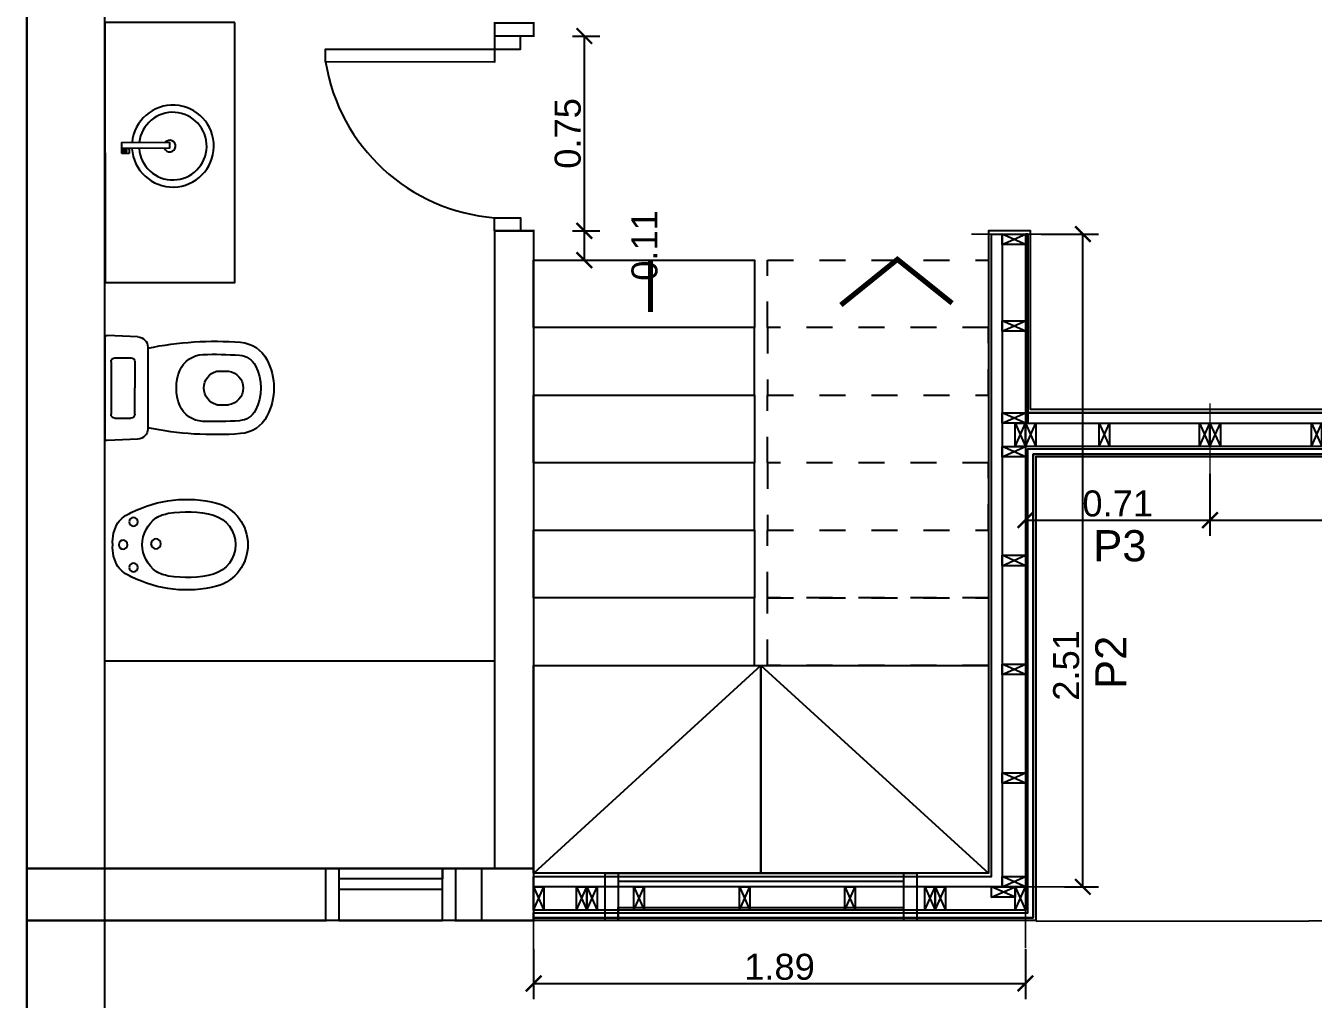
# Model space of a CAD drawing. Header units: millimetres. Extents: x 2924 to 3297, y 1496 to 1704.
# Drawn here: x 3235.675 to 3240.628, y 1558.335 to 1562.082 of the extents above; entities that cross this region are included whole.
import ezdxf

# ---------------------------------------------------------------- set-up
doc = ezdxf.new("R2010")
doc.units = ezdxf.units.MM
doc.header["$PDMODE"] = 35
doc.linetypes.add('CONTINUA', pattern=[200, 100, 100])
doc.linetypes.add('DASHED', pattern=[0.75, 0.5, -0.25])
doc.layers.get('Defpoints').update_dxf_attribs({"color": 230})
for name, color, linetype in [('P0- COLUMNAS HºAº', 7, 'Continuous'), ('P0- LISTON 2CM', 7, 'Continuous'), ('P0- OSB', 7, 'Continuous'), ('P0-CARPINTERIAS', 7, 'Continuous'), ('P0-COTAS', 7, 'Continuous'), ('P0-DURLOCK INTERIOR', 7, 'Continuous'), ('P0-LISTON 4CM', 7, 'Continuous'), ('P0-MAMPOSTERIA LADRILLO', 7, 'Continuous'), ('P0-MUROS', 7, 'Continuous'), ('P0-PANEL', 7, 'Continuous'), ('P0-SANITARIOS', 7, 'Continuous'), ('P0-SOLADOS', 7, 'Continuous'), ('P0-SUPERBOARD', 7, 'Continuous'), ('P0-TEXTOS', 7, 'Continuous'), ('P1-COTAS', 7, 'Continuous'), ('P1-MAMPOSTERIA LADRILLO', 7, 'Continuous')]:
    doc.layers.add(name, color=color, linetype=linetype)
doc.styles.add('Arial02.5', font='arial.ttf', dxfattribs={"width": 0.8, "height": 0.025})
doc.styles.add('Arial10', font='arial.ttf', dxfattribs={"height": 0.1})
doc.dimstyles.new('COTA-1-50', dxfattribs={"dimtxt": 0.1, "dimasz": 0.06, "dimexe": 0.06, "dimexo": 0.15, "dimgap": 0.0125, "dimtad": 1, "dimzin": 0, "dimdsep": 46, "dimtxsty": 'Arial10', "dimblk1": 'ARCHTICK', "dimblk2": 'ARCHTICK', "dimsah": 1, "dimcen": 0.09, "dimclrd": 7, "dimclre": 7, "dimclrt": 7, "dimazin": 0, "dimtfac": 1, "dimtofl": 0, "dimtmove": 2, "dimatfit": 3, "dimldrblk": 'ARCHTICK', "dimfxl": 0, "dimtolj": 1, "dimtzin": 0, "dimarcsym": 0})

# ---------------------------------------------------------------- blocks, each defined once
blk = doc.blocks.new('A$C699B31DF')
at = {"color": 0}
for p, q in [((0.5231829304807434, 0.3988549510329449), (0.6416358571768797, 0.404239174973327)), ((0.4849992751010177, 0.3588962493831787), (0.4849992751010177, 0.04534280128427781)), ((0.6499991101009073, 0.3962474346433282), (0.6499991101009073, 0.007991616023446113)), ((0.5348190914064617, 0.3030432837879289), (0.5348190914064617, 0.2021195253332735)), ((0.6114749993330406, 0.318134688200189), (0.5499104958189491, 0.318134688200189)), ((0.6265664037455281, 0.3030432837877015), (0.6265664037455281, 0.1011957668793002)), ((0.2195786798197332, 0.2669680906080885), (0.1743981431659449, 0.2669680906080885)), ((0.5348190914064617, 0.1011957668793002), (0.5348190914064617, 0.2021195253332735)), ((0.2195786798197332, 0.1372709600586859), (0.1743981431659449, 0.1372709600586859)), ((0.6114749993330406, 0.08610436246681274), (0.5499104958189491, 0.08610436246681274)), ((0.5231829304807434, 0.005384099634511585), (0.6416358571768797, -1.243065526068676e-07))]:
    blk.add_line(p, q, dxfattribs=at)
for centre, radius, start, end in [((0.5249992351009496, 0.3588962493831787), 0.03999995999999999, 92.60256220251696, 180), ((0.6419991181010118, 0.3962474346433282), 0.007999992, 0, 92.60256220251696), ((0.1375493564187309, 0.2532402826966518), 0.124999875, 94.49281234695985, 152.4142512385718), ((0.2275675885994133, -0.892387194597859), 1.274158523253976, 78.34368984010324, 94.49281234695985), ((0.2353936139129473, 0.2021195253332735), 0.2353938538121369, 152.4142512385949, 207.5857487614051), ((0.1375493564187309, 0.2532402826966518), 0.074999925, 94.49281234695985, 152.4142512385718), ((0.2275675885994133, -0.892387194597859), 1.224158573253976, 87.85750542334095, 94.49281234695985), ((0.2685542589647412, 0.2298629071024152), 0.1011656232329548, 22.76794212124101, 87.29275038598271), ((0.5499104958189491, 0.3030432837879289), 0.01509140441244144, 90, 180), ((0.6114749993330406, 0.3030432837877015), 0.01509140441244144, 0, 90), ((0.2353936139129473, 0.2021195253332735), 0.1853939038119012, 152.4142512385718, 207.5857487614282), ((0.1836702442860769, 0.2021195253332735), 0.06550807795523232, 98.13704675949771, 261.8629532405023), ((0.2022930510079277, 0.2021195253332735), 0.06711281086055336, 284.9253773383625, 75.07462266163745), ((0.2016172329731489, 0.2021195253332735), 0.1736238863346479, 337.3386471632541, 22.66135283674592), ((0.1375493564187309, 0.1509987679708047), 0.074999925, 207.5857487614282, 265.5071876530401), ((0.2685542589647412, 0.1743761435645865), 0.1011656232329548, 272.7072496140173, 337.232057878759), ((0.5499104958189491, 0.1011957668793002), 0.01509140441244144, 180, 270), ((0.6114749993330406, 0.1011957668793002), 0.01509140441244144, 270, 0), ((0.1375493564187309, 0.1509987679708047), 0.124999875, 207.5857487614282, 265.5071876530401), ((0.2275675885994133, 1.296626245265315), 1.224158573253976, 265.5071876530401, 272.142494576659), ((0.2275675885994133, 1.296626245265315), 1.274158523253976, 265.5071876530401, 281.6563101598967), ((0.5249992351009496, 0.04534280128427781), 0.03999995999999999, 180, 267.3974377974831), ((0.6419991181010118, 0.007991616023446113), 0.007999992, 267.3974377974831, 0)]:
    blk.add_arc(centre, radius, start, end, dxfattribs=at)
blk = doc.blocks.new('A$C9e56f727')
at = {"color": 0}
for p, q in [((0.3012229831451805, 0.06868654988284106), (0.312303137418894, 0.08470504676984092)), ((0.324080900079025, 0.05287550045750322), (0.3012229831451805, 0.06868654988284106)), ((0.312303137418894, 0.08470504676984092), (0.335172913333281, 0.06888579436963482)), ((0.335172913333281, 0.06888579436963482), (0.324080900079025, 0.05287550045750322))]:
    blk.add_line(p, q, dxfattribs=at)
for points in [[(0.324080900079025, 0.05287550045750322), (0.3108536463946621, 0.03378318472732644), (0.1599600647664374, 0.138157782115286), (0.1731873184512551, 0.1572500978454627)], [(0.3303802301893484, 0.06237215728128831), (0.3279768353454529, 0.05890307940012462), (0.3138334204622879, 0.06870170934439557), (0.3162368153066382, 0.07217078722555925)]]:
    blk.add_lwpolyline(points, close=True, dxfattribs=at)
for centre, radius, start, end in [((0.1576439598838988, 0.1576439598838988), 0.1576439598839774, 328.425509931754, 319.9744832418706), ((0.1577176676541967, 0.1576585555860675), 0.1301275319535387, 329.0575585478952, 318.8141038887324), ((0.1673526593071983, 0.1506418241312986), 0.02244662317999803, 348.2819895439939, 285.1804869044649)]:
    blk.add_arc(centre, radius, start, end, dxfattribs=at)
blk = doc.blocks.new('A$Cc807aeb1')
at = {"color": 0}
for centre, radius in [((0.1744002200052819, 0.4800060993045463), 0.017), ((0.08640022000508907, 0.4400060993045827), 0.017), ((0.2624002200054747, 0.4400060993045827), 0.017), ((0.1712408305584177, 0.353690291617113), 0.01894729213688606)]:
    blk.add_circle(centre, radius, dxfattribs=at)
for centre, radius, start, end in [((0.1684697646032873, 0.4001243890127171), 0.1272076627110892, 128.1192821237274, 157.7022820800198), ((0.1645860380604063, 0.3718727762336584), 0.1484580734459144, 86.2095589188298, 120.184049312805), ((0.1842144019506122, 0.3718727762336584), 0.1484580734459144, 59.81595068719498, 93.79044108117019), ((0.1803306754077312, 0.4001243890127171), 0.1272076627110892, 22.29771791998024, 51.88071787627261), ((0.4712335708445607, 0.235610458442352), 0.4712335708444343, 153.1577179717492, 194.2009135201477), ((-0.122433130833997, 0.235610458442352), 0.4712335708444343, 345.7990864798523, 26.84228202825083), ((0.1744002200052819, 0.2793436612569167), 0.1267021462642712, 90, 144.9120287821523), ((0.1744002200052819, 0.2793436612569167), 0.1267021462642712, 35.08797121784769, 90), ((0.1997262118034087, 0.2790568852537945), 0.1482839223601861, 150.4551894833662, 170.0090975418692), ((0.1490742282076098, 0.2790568852537945), 0.1482839223601861, 9.990902458130774, 29.54481051663381), ((0.4712335708445607, 0.235610458442352), 0.4232335708444344, 170.5934899977578, 194.2009135201477), ((-0.122433130833997, 0.235610458442352), 0.4232335708444344, 345.7990864798523, 9.406510002242223), ((0.1729824474991801, 0.1647824026297258), 0.1647824026296594, 195.7672310540785, 270.492973654224), ((0.1729824474991801, 0.1647824026297258), 0.1167824026296594, 196.4302177297738, 270.492973654224), ((0.1758179925113836, 0.1647824026297258), 0.1647824026296594, 269.507026345776, 344.2327689459214), ((0.1758179925113836, 0.1647824026297258), 0.1167824026296594, 269.507026345776, 343.5697822702261)]:
    blk.add_arc(centre, radius, start, end, dxfattribs=at)
blk = doc.blocks.new('_ARCHTICK')
at = {"color": 0, "linetype": 'ByBlock', "const_width": 0.15}
blk.add_lwpolyline([(-0.5, -0.5), (0.5, 0.5)], dxfattribs=at)
blk = doc.blocks.new('*D308')
at = {"layer": 'Defpoints', "color": 0, "transparency": 16777216}
for p in [(3237.628674157238, 1558.677838753418), (3239.520971901357, 1558.677831104595), (3239.520971901357, 1558.395917045766)]:
    blk.add_point(p, dxfattribs=at)
at = {"layer": 'P0-COTAS', "color": 7, "lineweight": -2, "transparency": 16777216}
for p, q in [((3237.628674157238, 1558.527838753418), (3237.628674157238, 1558.335917045766)), ((3239.520971901357, 1558.527831104595), (3239.520971901357, 1558.335917045766)), ((3237.628674157238, 1558.395917045766), (3239.520971901357, 1558.395917045766))]:
    blk.add_line(p, q, dxfattribs=at)
at = {"layer": 'P0-COTAS', "color": 7, "lineweight": -2, "transparency": 16777216, "xscale": 0.06, "yscale": 0.06, "zscale": 0.06, "rotation": 180}
blk.add_blockref('_ARCHTICK', (3237.628674157238, 1558.395917045766), dxfattribs=at)
at = {"layer": 'P0-COTAS', "color": 7, "lineweight": -2, "transparency": 16777216, "xscale": 0.06, "yscale": 0.06, "zscale": 0.06}
blk.add_blockref('_ARCHTICK', (3239.520971901357, 1558.395917045766), dxfattribs=at)
at = {"layer": 'P0-COTAS', "color": 7, "transparency": 16777216, "insert": (3238.574823029297, 1558.459474344538), "char_height": 0.1, "attachment_point": 5, "style": 'Arial10'}
blk.add_mtext('\\A1;1.89', dxfattribs=at)
blk = doc.blocks.new('A$C7a4a4ba2')
at = {"color": 0, "const_width": 0.0003}
blk.add_lwpolyline([(-0.004000000003543391, 0.09000000000128239), (2.435999999999694, 0.09000000000128239), (2.435999999999694, 1.13686837721616e-12), (-0.004000000003543391, 1.13686837721616e-12)], close=True, dxfattribs=at)
at = {"color": 0}
for points in [[(-0.004000000003543391, 0.09000000000105501), (0.03599999999642023, 0.09000000000105501), (0.03599999999642023, 1.13686837721616e-12), (-0.004000000003543391, 1.13686837721616e-12), (-0.004000000003543391, 0.09000000000105501), (0.03599999999642023, 1.13686837721616e-12), (-0.004000000003543391, 1.13686837721616e-12), (0.03599999999642023, 0.09000000000105501)], [(0.3859999999999673, 0.08999999999991815), (0.4259999999999309, 0.08999999999991815), (0.4259999999999309, 0), (0.3859999999999673, 0), (0.3859999999999673, 0.08999999999991815), (0.4259999999999309, 0), (0.3859999999999673, 0), (0.4259999999999309, 0.08999999999991815)], [(0.4259999999999309, 0.08999999999991815), (0.4659999999998945, 0.08999999999991815), (0.4659999999998945, 0), (0.4259999999999309, 0), (0.4259999999999309, 0.08999999999991815), (0.4659999999998945, 0), (0.4259999999999309, 0), (0.4659999999998945, 0.08999999999991815)], [(1.725309455457136, 0.08999999999991815), (1.7653094554571, 0.08999999999991815), (1.7653094554571, 0), (1.725309455457136, 0), (1.725309455457136, 0.08999999999991815), (1.7653094554571, 0), (1.725309455457136, 0), (1.7653094554571, 0.08999999999991815)], [(1.7653094554571, 0.08999999999991815), (1.805309455457063, 0.08999999999991815), (1.805309455457063, 0), (1.7653094554571, 0), (1.7653094554571, 0.08999999999991815), (1.805309455457063, 0), (1.7653094554571, 0), (1.805309455457063, 0.08999999999991815)], [(2.009999999999764, 0.09000000000105501), (2.049999999999727, 0.09000000000105501), (2.049999999999727, 1.13686837721616e-12), (2.009999999999764, 1.13686837721616e-12), (2.009999999999764, 0.09000000000105501), (2.049999999999727, 1.13686837721616e-12), (2.009999999999764, 1.13686837721616e-12), (2.049999999999727, 0.09000000000105501)], [(2.30600000000004, 0.05000000000109139), (2.30600000000004, 0.09000000000105501), (2.395999999999731, 0.09000000000105501), (2.395999999999731, 0.05000000000109139), (2.30600000000004, 0.05000000000109139), (2.395999999999731, 0.09000000000105501), (2.395999999999731, 0.05000000000109139), (2.30600000000004, 0.09000000000105501)], [(2.395999999999731, 0.09000000000105501), (2.435999999999694, 0.09000000000105501), (2.435999999999694, 1.13686837721616e-12), (2.395999999999731, 1.13686837721616e-12), (2.395999999999731, 0.09000000000105501), (2.435999999999694, 1.13686837721616e-12), (2.395999999999731, 1.13686837721616e-12), (2.435999999999694, 0.09000000000105501)]]:
    blk.add_lwpolyline(points, dxfattribs=at)
at = {"color": 8}
for points in [[(0.7919999999999163, 0.09000000000105501), (0.83199999999988, 0.09000000000105501), (0.83199999999988, 1.13686837721616e-12), (0.7919999999999163, 1.13686837721616e-12), (0.7919999999999163, 0.09000000000105501), (0.83199999999988, 1.13686837721616e-12), (0.7919999999999163, 1.13686837721616e-12), (0.83199999999988, 0.09000000000105501)], [(1.197999999999865, 0.09000000000105501), (1.237999999999829, 0.09000000000105501), (1.237999999999829, 1.13686837721616e-12), (1.197999999999865, 1.13686837721616e-12), (1.197999999999865, 0.09000000000105501), (1.237999999999829, 1.13686837721616e-12), (1.197999999999865, 1.13686837721616e-12), (1.237999999999829, 0.09000000000105501)], [(1.603999999999814, 0.09000000000105501), (1.643999999999778, 0.09000000000105501), (1.643999999999778, 1.13686837721616e-12), (1.603999999999814, 1.13686837721616e-12), (1.603999999999814, 0.09000000000105501), (1.643999999999778, 1.13686837721616e-12), (1.603999999999814, 1.13686837721616e-12), (1.643999999999778, 0.09000000000105501)]]:
    blk.add_lwpolyline(points, dxfattribs=at)
blk = doc.blocks.new('A$C5d8a38c0')
at = {"color": 0, "const_width": 0.0003}
blk.add_lwpolyline([(4.547473508864641e-13, 0.0904288354486198), (0.7099999999968531, 0.09042883544884717), (0.7099999999968531, 0.0004288354487016477), (0, 0.0004288354487016477)], close=True, dxfattribs=at)
at = {"color": 0}
for points in [[(0, 0.0904288354486198), (0.03999999999996362, 0.0904288354486198), (0.03999999999996362, 0.0004288354487016477), (0, 0.0004288354487016477), (0, 0.0904288354486198), (0.03999999999996362, 0.0004288354487016477), (0, 0.0004288354487016477), (0.03999999999996362, 0.0904288354486198)], [(0.2839999999969223, 0.0904288354486198), (0.3239999999968859, 0.0904288354486198), (0.3239999999968859, 0.0004288354487016477), (0.2839999999969223, 0.0004288354487016477), (0.2839999999969223, 0.0904288354486198), (0.3239999999968859, 0.0004288354487016477), (0.2839999999969223, 0.0004288354487016477), (0.3239999999968859, 0.0904288354486198)], [(0.6699999999968895, 0.0904288354486198), (0.7099999999968531, 0.0904288354486198), (0.7099999999968531, 0.0004288354487016477), (0.6699999999968895, 0.0004288354487016477), (0.6699999999968895, 0.0904288354486198), (0.7099999999968531, 0.0004288354487016477), (0.6699999999968895, 0.0004288354487016477), (0.7099999999968531, 0.0904288354486198)]]:
    blk.add_lwpolyline(points, dxfattribs=at)
blk = doc.blocks.new('A$C00c50a6b')
at = {"color": 0, "const_width": 0.0003}
blk.add_lwpolyline([(0.09000000000014552, 0), (0, 0), (0, 2.512500000000045), (0.09000000000014552, 2.512500000000045)], close=True, dxfattribs=at)
at = {"color": 0}
for points in [[(4.547473508864641e-13, 2.472500000000082), (4.547473508864641e-13, 2.512500000000045), (0.09000000000014552, 2.512500000000045), (0.09000000000014552, 2.472500000000082), (4.547473508864641e-13, 2.472500000000082), (0.09000000000014552, 2.512500000000045), (0.09000000000014552, 2.472500000000082), (4.547473508864641e-13, 2.512500000000045)], [(4.547473508864641e-13, 2.138750000000073), (4.547473508864641e-13, 2.178750000000036), (0.09000000000014552, 2.178750000000036), (0.09000000000014552, 2.138750000000073), (4.547473508864641e-13, 2.138750000000073), (0.09000000000014552, 2.178750000000036), (0.09000000000014552, 2.138750000000073), (4.547473508864641e-13, 2.178750000000036)], [(4.547473508864641e-13, 1.785000000000082), (4.547473508864641e-13, 1.825000000000045), (0.09000000000014552, 1.825000000000045), (0.09000000000014552, 1.785000000000082), (4.547473508864641e-13, 1.785000000000082), (0.09000000000014552, 1.825000000000045), (0.09000000000014552, 1.785000000000082), (4.547473508864641e-13, 1.825000000000045)], [(0.0500000000001819, 1.784999999999854), (0.09000000000014552, 1.784999999999854), (0.09000000000014552, 1.694999999999936), (0.0500000000001819, 1.694999999999936), (0.0500000000001819, 1.784999999999854), (0.09000000000014552, 1.694999999999936), (0.0500000000001819, 1.694999999999936), (0.09000000000014552, 1.784999999999854)], [(4.547473508864641e-13, 1.654999999999973), (4.547473508864641e-13, 1.694999999999936), (0.09000000000014552, 1.694999999999936), (0.09000000000014552, 1.654999999999973), (4.547473508864641e-13, 1.654999999999973), (0.09000000000014552, 1.694999999999936), (0.09000000000014552, 1.654999999999973), (4.547473508864641e-13, 1.694999999999936)], [(4.547473508864641e-13, 1.236249999999927), (4.547473508864641e-13, 1.276249999999891), (0.09000000000014552, 1.276249999999891), (0.09000000000014552, 1.236249999999927), (4.547473508864641e-13, 1.236249999999927), (0.09000000000014552, 1.276249999999891), (0.09000000000014552, 1.236249999999927), (4.547473508864641e-13, 1.276249999999891)], [(4.547473508864641e-13, 0.8175000000001091), (4.547473508864641e-13, 0.8575000000000728), (0.09000000000014552, 0.8575000000000728), (0.09000000000014552, 0.8175000000001091), (4.547473508864641e-13, 0.8175000000001091), (0.09000000000014552, 0.8575000000000728), (0.09000000000014552, 0.8175000000001091), (4.547473508864641e-13, 0.8575000000000728)], [(4.547473508864641e-13, 0.3987500000000637), (4.547473508864641e-13, 0.4387500000000273), (0.09000000000014552, 0.4387500000000273), (0.09000000000014552, 0.3987500000000637), (4.547473508864641e-13, 0.3987500000000637), (0.09000000000014552, 0.4387500000000273), (0.09000000000014552, 0.3987500000000637), (4.547473508864641e-13, 0.4387500000000273)], [(4.547473508864641e-13, 0), (4.547473508864641e-13, 0.03999999999996362), (0.09000000000014552, 0.03999999999996362), (0.09000000000014552, 0), (4.547473508864641e-13, 0), (0.09000000000014552, 0.03999999999996362), (0.09000000000014552, 0), (4.547473508864641e-13, 0.03999999999996362)]]:
    blk.add_lwpolyline(points, dxfattribs=at)
blk = doc.blocks.new('A$C87677e07')
at = {"color": 0, "const_width": 0.0005}
blk.add_lwpolyline([(0, 0.08999999999991815), (1.892499999999927, 0.08999999999991815), (1.892499999999927, 0), (0, 0)], close=True, dxfattribs=at)
at = {"color": 0}
for points in [[(0, 0.08999999999991815), (0.03999999999996362, 0.08999999999991815), (0.03999999999996362, 0), (0, 0), (0, 0.08999999999991815), (0.03999999999996362, 0), (0, 0), (0.03999999999996362, 0.08999999999991815)], [(0.1649999999999636, 0.08999999999991815), (0.2049999999999272, 0.08999999999991815), (0.2049999999999272, 0), (0.1649999999999636, 0), (0.1649999999999636, 0.08999999999991815), (0.2049999999999272, 0), (0.1649999999999636, 0), (0.2049999999999272, 0.08999999999991815)], [(0.2049999999999272, 0.08999999999991815), (0.2449999999998909, 0.08999999999991815), (0.2449999999998909, 0), (0.2049999999999272, 0), (0.2049999999999272, 0.08999999999991815), (0.2449999999998909, 0), (0.2049999999999272, 0), (0.2449999999998909, 0.08999999999991815)], [(1.505000000000109, 0.08999999999991815), (1.545000000000073, 0.08999999999991815), (1.545000000000073, 0), (1.505000000000109, 0), (1.505000000000109, 0.08999999999991815), (1.545000000000073, 0), (1.505000000000109, 0), (1.545000000000073, 0.08999999999991815)], [(1.545000000000073, 0.08999999999991815), (1.585000000000036, 0.08999999999991815), (1.585000000000036, 0), (1.545000000000073, 0), (1.545000000000073, 0.08999999999991815), (1.585000000000036, 0), (1.545000000000073, 0), (1.585000000000036, 0.08999999999991815)], [(1.762500000000273, 0.04999999999995453), (1.762500000000273, 0.08999999999991815), (1.852499999999964, 0.08999999999991815), (1.852499999999964, 0.04999999999995453), (1.762500000000273, 0.04999999999995453), (1.852499999999964, 0.08999999999991815), (1.852499999999964, 0.04999999999995453), (1.762500000000273, 0.08999999999991815)], [(1.852499999999964, 0.08999999999991815), (1.892499999999927, 0.08999999999991815), (1.892499999999927, 0), (1.852499999999964, 0), (1.852499999999964, 0.08999999999991815), (1.892499999999927, 0), (1.852499999999964, 0), (1.892499999999927, 0.08999999999991815)]]:
    blk.add_lwpolyline(points, dxfattribs=at)
at = {"color": 8}
for points in [[(0.3859999999999673, 0.08999999999991815), (0.4259999999999309, 0.08999999999991815), (0.4259999999999309, 0), (0.3859999999999673, 0), (0.3859999999999673, 0.08999999999991815), (0.4259999999999309, 0), (0.3859999999999673, 0), (0.4259999999999309, 0.08999999999991815)], [(0.7919999999999163, 0.08999999999991815), (0.83199999999988, 0.08999999999991815), (0.83199999999988, 0), (0.7919999999999163, 0), (0.7919999999999163, 0.08999999999991815), (0.83199999999988, 0), (0.7919999999999163, 0), (0.83199999999988, 0.08999999999991815)], [(1.197999999999865, 0.08999999999991815), (1.237999999999829, 0.08999999999991815), (1.237999999999829, 0), (1.197999999999865, 0), (1.197999999999865, 0.08999999999991815), (1.237999999999829, 0), (1.197999999999865, 0), (1.237999999999829, 0.08999999999991815)]]:
    blk.add_lwpolyline(points, dxfattribs=at)
blk = doc.blocks.new('*D352')
at = {"layer": 'Defpoints', "color": 0, "transparency": 16777216}
for p in [(3239.430968501882, 1561.280340658191), (3239.741775813182, 1561.280340658191), (3239.520968501882, 1558.767838753419)]:
    blk.add_point(p, dxfattribs=at)
at = {"layer": 'P0-COTAS', "color": 7, "lineweight": -2, "transparency": 16777216}
for p, q in [((3239.580968501882, 1561.280340658191), (3239.801775813182, 1561.280340658191)), ((3239.741775813182, 1558.767838753419), (3239.741775813182, 1561.280340658191)), ((3239.670968501882, 1558.767838753419), (3239.801775813182, 1558.767838753419))]:
    blk.add_line(p, q, dxfattribs=at)
at = {"layer": 'P0-COTAS', "color": 7, "lineweight": -2, "transparency": 16777216, "xscale": 0.06, "yscale": 0.06, "zscale": 0.06}
for p, rotation in [((3239.741775813182, 1561.280340658191), 90), ((3239.741775813182, 1558.767838753419), 270)]:
    blk.add_blockref('_ARCHTICK', p, dxfattribs=dict(at, rotation=rotation))
at = {"layer": 'P0-COTAS', "color": 7, "transparency": 16777216, "insert": (3239.6782185144, 1559.620274742299), "char_height": 0.1, "attachment_point": 5, "rotation": 90, "style": 'Arial10'}
blk.add_mtext('\\A1;2.51', dxfattribs=at)
blk = doc.blocks.new('*D353')
at = {"layer": 'Defpoints', "color": 0, "transparency": 16777216}
for p in [(3239.52096850188, 1560.507838753418), (3240.230968501877, 1560.507838753418), (3240.230968501877, 1560.179367667728)]:
    blk.add_point(p, dxfattribs=at)
at = {"layer": 'P0-COTAS', "color": 7, "lineweight": -2, "transparency": 16777216}
for p, q in [((3239.52096850188, 1560.357838753418), (3239.52096850188, 1560.119367667728)), ((3240.230968501877, 1560.357838753418), (3240.230968501877, 1560.119367667728)), ((3239.52096850188, 1560.179367667728), (3240.230968501877, 1560.179367667728))]:
    blk.add_line(p, q, dxfattribs=at)
at = {"layer": 'P0-COTAS', "color": 7, "lineweight": -2, "transparency": 16777216, "xscale": 0.06, "yscale": 0.06, "zscale": 0.06, "rotation": 180}
blk.add_blockref('_ARCHTICK', (3239.52096850188, 1560.179367667728), dxfattribs=at)
at = {"layer": 'P0-COTAS', "color": 7, "lineweight": -2, "transparency": 16777216, "xscale": 0.06, "yscale": 0.06, "zscale": 0.06}
blk.add_blockref('_ARCHTICK', (3240.230968501877, 1560.179367667728), dxfattribs=at)
at = {"layer": 'P0-COTAS', "color": 7, "transparency": 16777216, "insert": (3239.875968501879, 1560.2429249665), "char_height": 0.1, "attachment_point": 5, "style": 'Arial10'}
blk.add_mtext('\\A1;0.71', dxfattribs=at)
blk = doc.blocks.new('*D354')
at = {"layer": 'Defpoints', "color": 0, "transparency": 16777216}
for p in [(3240.230968501877, 1560.507838753418), (3242.67096850188, 1560.507838753418), (3242.67096850188, 1560.179367667728)]:
    blk.add_point(p, dxfattribs=at)
at = {"layer": 'P0-COTAS', "color": 7, "lineweight": -2, "transparency": 16777216}
for p, q in [((3240.230968501877, 1560.357838753418), (3240.230968501877, 1560.119367667728)), ((3242.67096850188, 1560.357838753418), (3242.67096850188, 1560.119367667728)), ((3240.230968501877, 1560.179367667728), (3242.67096850188, 1560.179367667728))]:
    blk.add_line(p, q, dxfattribs=at)
at = {"layer": 'P0-COTAS', "color": 7, "lineweight": -2, "transparency": 16777216, "xscale": 0.06, "yscale": 0.06, "zscale": 0.06, "rotation": 180}
blk.add_blockref('_ARCHTICK', (3240.230968501877, 1560.179367667728), dxfattribs=at)
at = {"layer": 'P0-COTAS', "color": 7, "lineweight": -2, "transparency": 16777216, "xscale": 0.06, "yscale": 0.06, "zscale": 0.06}
blk.add_blockref('_ARCHTICK', (3242.67096850188, 1560.179367667728), dxfattribs=at)
at = {"layer": 'P0-COTAS', "color": 7, "transparency": 16777216, "insert": (3241.450968501878, 1560.2420723062), "char_height": 0.1, "attachment_point": 5, "style": 'Arial10'}
blk.add_mtext('\\A1;2.44', dxfattribs=at)
blk = doc.blocks.new('*D328')
at = {"layer": 'Defpoints', "color": 0, "transparency": 16777216}
for p in [(3237.628468501882, 1561.292838753419), (3237.823924497772, 1561.292838753419), (3237.628468501882, 1561.180338990045)]:
    blk.add_point(p, dxfattribs=at)
at = {"layer": 'P1-COTAS', "color": 7, "lineweight": -2, "transparency": 16777216}
for p, q in [((3237.778468501882, 1561.292838753419), (3237.883924497772, 1561.292838753419)), ((3237.823924497772, 1561.180338990045), (3237.823924497772, 1561.292838753419)), ((3237.778468501882, 1561.180338990045), (3237.883924497772, 1561.180338990045))]:
    blk.add_line(p, q, dxfattribs=at)
at = {"layer": 'P1-COTAS', "color": 7, "lineweight": -2, "transparency": 16777216, "xscale": 0.06, "yscale": 0.06, "zscale": 0.06}
for p, rotation in [((3237.823924497772, 1561.292838753419), 90), ((3237.823924497772, 1561.180338990045), 270)]:
    blk.add_blockref('_ARCHTICK', p, dxfattribs=dict(at, rotation=rotation))
at = {"layer": 'P1-COTAS', "color": 7, "transparency": 16777216, "insert": (3238.055846394088, 1561.236588871731), "char_height": 0.1, "attachment_point": 5, "rotation": 90, "style": 'Arial10'}
blk.add_mtext('\\A1;0.11', dxfattribs=at)
blk = doc.blocks.new('*D329')
at = {"layer": 'Defpoints', "color": 0, "transparency": 16777216}
for p in [(3237.628674157239, 1562.042838753419), (3237.823924497774, 1562.042838753419), (3237.628468501882, 1561.292838753419)]:
    blk.add_point(p, dxfattribs=at)
at = {"layer": 'P1-COTAS', "color": 7, "lineweight": -2, "transparency": 16777216}
for p, q in [((3237.778674157239, 1562.042838753419), (3237.883924497774, 1562.042838753419)), ((3237.823924497774, 1561.292838753419), (3237.823924497774, 1562.042838753419)), ((3237.778468501882, 1561.292838753419), (3237.883924497774, 1561.292838753419))]:
    blk.add_line(p, q, dxfattribs=at)
at = {"layer": 'P1-COTAS', "color": 7, "lineweight": -2, "transparency": 16777216, "xscale": 0.06, "yscale": 0.06, "zscale": 0.06}
for p, rotation in [((3237.823924497774, 1562.042838753419), 90), ((3237.823924497774, 1561.292838753419), 270)]:
    blk.add_blockref('_ARCHTICK', p, dxfattribs=dict(at, rotation=rotation))
at = {"layer": 'P1-COTAS', "color": 7, "transparency": 16777216, "insert": (3237.760367199001, 1561.667838753418), "char_height": 0.1, "attachment_point": 5, "rotation": 90, "style": 'Arial10'}
blk.add_mtext('\\A1;0.75', dxfattribs=at)

msp = doc.modelspace()

# ---------------------------------------------------------------- linework, layer by layer
at = {"layer": 'P0- COLUMNAS HºAº', "const_width": 0.008}
for points in [[(3235.978674157237, 1558.838332423851), (3235.978674157237, 1558.638331134332), (3235.678674157237, 1558.638334943875), (3235.678674157237, 1558.838332423851)], [(3237.428674157238, 1558.838334943875), (3237.628674157238, 1558.838334943875), (3237.628674157238, 1558.638334943875), (3237.428674157238, 1558.638334943875)]]:
    msp.add_lwpolyline(points, close=True, dxfattribs=at)
at = {"layer": 'P0- LISTON 2CM'}
msp.add_lwpolyline([(3237.62846850188, 1558.648331104612), (3237.62846850188, 1558.66834065819), (3239.53046850188, 1558.668331104612), (3239.53046850188, 1560.45334065819), (3242.680674157238, 1560.45334065819), (3242.68046850188, 1568.447341564956), (3235.97846850188, 1568.447341564956), (3235.97846850188, 1568.467340659529), (3242.70046850188, 1568.467341564956), (3242.70046850188, 1560.43334065819), (3239.55046850188, 1560.43334065819), (3239.55046850188, 1558.64834065819)], close=True, dxfattribs=at)
at = {"layer": 'P0- OSB'}
for points in [[(3237.62846850188, 1558.67784065819), (3237.62846850188, 1558.66834065819), (3239.53046850188, 1558.668331104612), (3239.53046850188, 1560.45334065819), (3242.680674157238, 1560.45334065819), (3242.68046850188, 1568.447341564956), (3235.97846850188, 1568.447341564956), (3235.97846850188, 1568.437841564956), (3242.670966461651, 1568.43784065819), (3242.671174157238, 1560.46284065819), (3239.52096850188, 1560.46284065819), (3239.52096850188, 1558.677831104612)], [(3239.53046850188, 1560.552832798442), (3239.53046850188, 1561.28034065819), (3239.52096850188, 1561.28034065819), (3239.520965008659, 1560.552832798442)]]:
    msp.add_lwpolyline(points, close=True, dxfattribs=at)
at = {"layer": 'P0-CARPINTERIAS', "linetype": 'CONTINUA'}
msp.add_lwpolyline([(3236.828467773307, 1561.942960616773), (3236.828467773307, 1561.992838692707), (3237.578468623309, 1561.992838692707), (3237.578468623309, 1562.042838753418), (3237.47846850188, 1562.042838753418), (3237.47846850188, 1561.94283863199), (3236.828467773307, 1561.942960616773, 0.3456514478971462), (3237.47846850188, 1561.343436983307), (3237.578468623309, 1561.343436983307), (3237.578468623309, 1561.293436922592), (3237.47846850188, 1561.293436922593), (3237.47846850188, 1561.343436983307)], format="xyb", dxfattribs=at)
for points in [[(3236.828674157237, 1558.838334643875), (3237.328674157238, 1558.838334643877), (3237.328674157238, 1558.638334943875), (3236.828674157238, 1558.638334943878), (3236.828674157237, 1558.838334643875), (3236.878674147117, 1558.838334643875), (3236.878674157238, 1558.638334943878), (3237.278675157238, 1558.638334943878), (3237.278675157238, 1558.838334643877), (3237.278675157238, 1558.798334643878), (3236.878674157238, 1558.798334643878), (3236.878674157238, 1558.758334643878), (3237.278675157238, 1558.758334643878)], [(3239.103674157237, 1558.638334943877), (3237.903674157238, 1558.638334943874), (3237.90346850188, 1558.820338753417), (3239.10346850188, 1558.820338753414), (3239.103674157237, 1558.638334943874), (3239.053674157237, 1558.638334943874), (3239.053674157237, 1558.820421580966), (3237.95346750188, 1558.820338753418), (3237.953673157238, 1558.638334943874), (3237.953673157238, 1558.688334893875), (3239.053674157237, 1558.688334893875), (3239.053674157237, 1558.788334693874), (3237.953673157238, 1558.788334693874)]]:
    msp.add_lwpolyline(points, dxfattribs=at)
at = {"layer": 'P0-DURLOCK INTERIOR'}
msp.add_lwpolyline([(3235.97846850188, 1568.307841564957), (3235.978468261882, 1568.295301298404), (3242.52846850188, 1568.295339660185), (3242.528468501879, 1560.60534065819), (3239.54046850188, 1560.60534065819), (3239.54046850188, 1561.29284065819), (3239.37846850188, 1561.292840658189), (3239.378466418536, 1558.820340658217), (3237.62846850188, 1558.820340658217), (3237.62846850188, 1558.807831104612), (3239.39096850188, 1558.807831104612), (3239.39096850188, 1561.28034065819), (3239.53046850188, 1561.28034065819), (3239.53046850188, 1560.59284065819), (3242.54096850188, 1560.59284065819), (3242.54096850188, 1568.307841564957)], close=True, dxfattribs=at)
at = {"layer": 'P0-LISTON 4CM'}
for points in [[(3239.53046850188, 1560.552832798442), (3242.58096850188, 1560.552832798442), (3242.580968501878, 1568.347841564957), (3235.97846850188, 1568.347841564957), (3235.97846850188, 1568.307841564957), (3242.54096850188, 1568.307841564957), (3242.54096850188, 1560.59284065819), (3239.53046850188, 1560.59284065819)], [(3239.43096850188, 1561.28034065819), (3239.43096850188, 1558.767831104612), (3237.62846850188, 1558.76784065819), (3237.62846850188, 1558.807831104612), (3239.39096850188, 1558.807831104612), (3239.39096850188, 1561.28034065819)]]:
    msp.add_lwpolyline(points, close=True, dxfattribs=at)
at = {"layer": 'P0-MAMPOSTERIA LADRILLO', "const_width": 0.008}
for points in [[(3235.678674157237, 1558.638331134332), (3235.678646770112, 1568.477340658182), (3235.978674157237, 1568.477340658182), (3235.978674157237, 1558.638338753419)], [(3237.628674157238, 1558.638334943875), (3237.32846850188, 1558.638338603419), (3237.32846850188, 1558.838338603419), (3237.47846850188, 1558.838336848647), (3237.47846850188, 1561.29284065819), (3237.62846850188, 1561.292838753418), (3237.62846850188, 1558.838335554156)], [(3235.978262846523, 1558.638338753419), (3235.678674157237, 1558.638338753419), (3235.678674157237, 1552.638334943875), (3235.978262846523, 1552.638334943875)]]:
    msp.add_lwpolyline(points, close=True, dxfattribs=at)
for points in [[(3237.628674157238, 1562.092838753418), (3237.628674157238, 1562.042838753418), (3237.478674157237, 1562.042838753418), (3237.478674157237, 1562.092838753418), (3237.628674157238, 1562.092838753418)], [(3235.978674157237, 1558.838332423851), (3236.828674157238, 1558.838334943875), (3236.828674157238, 1558.638334943875), (3235.978262846523, 1558.638338753419), (3235.978674157237, 1558.838332423851)]]:
    msp.add_lwpolyline(points, dxfattribs=at)
at = {"layer": 'P0-MUROS', "color": 8, "const_width": 0.005}
msp.add_lwpolyline([(3239.560468501879, 1560.42334065819), (3239.56046850188, 1558.63834065819), (3239.10346850188, 1558.638338753418), (3239.10346850188, 1558.820338753446), (3239.378466418536, 1558.820340658217), (3239.37846850188, 1561.292840658189), (3239.54046850188, 1561.29284065819), (3239.54046850188, 1560.605338753415), (3240.730968501882, 1560.60534065819), (3240.730968391828, 1560.423339950401)], close=True, dxfattribs=at)
at = {"layer": 'P0-MUROS', "linetype": 'Continuous', "ltscale": 0.1}
for points in [[(3237.62846850188, 1560.920338990044), (3237.62846850188, 1561.180338990044), (3238.47846850188, 1561.180338990044), (3238.47846850188, 1560.920338990044)], [(3237.62846850188, 1560.920338990044), (3237.62846850188, 1560.660338990044), (3238.47846850188, 1560.660338990044), (3238.47846850188, 1560.920338990044)], [(3237.62846850188, 1560.400338990044), (3237.62846850188, 1560.660338990044), (3238.47846850188, 1560.660338990044), (3238.47846850188, 1560.400338990044)], [(3237.62846850188, 1560.400338990044), (3237.62846850188, 1560.140338990044), (3238.47846850188, 1560.140338990044), (3238.47846850188, 1560.400338990044)], [(3237.62846850188, 1559.880338990044), (3237.62846850188, 1560.140338990044), (3238.47846850188, 1560.140338990044), (3238.47846850188, 1559.880338990044)], [(3237.62846850188, 1559.880338990044), (3237.62846850188, 1559.620338990044), (3238.47846850188, 1559.620338990044), (3238.47846850188, 1559.880338990044)], [(3239.378468235506, 1559.620338996988), (3239.378468235506, 1558.820338996988), (3238.503468235506, 1558.820338996988), (3238.503468235506, 1559.620338996988)]]:
    msp.add_lwpolyline(points, close=True, dxfattribs=at)
at = {"layer": 'P0-MUROS'}
msp.add_lwpolyline([(3238.078377423521, 1561.18305127036, 0.02, 0.02, 0), (3238.078377423521, 1560.980142120773, 0, 0, 0), (3238.078377423521, 1559.167251083589, 0, 0, 0), (3239.031130788019, 1559.167251083589, 0, 0, 0), (3239.028377423521, 1561.183051253039, 0.02, 0.02, 0), (3239.238870837414, 1561.014393589699, 0.02, 0.02, 0), (3239.028377423521, 1561.183051253039, 0.02, 0.02, 0), (3238.810856526011, 1561.007379765725, 0.02, 0.02, 0)], format="xyseb", dxfattribs=at)
at = {"layer": 'P0-MUROS', "linetype": 'DASHED', "ltscale": 0.2}
for points in [[(3239.37846850188, 1561.180338996988), (3239.37846850188, 1560.920338996988), (3238.52846850188, 1560.920338996988), (3238.52846850188, 1561.180338996988)], [(3239.37846850188, 1560.660338996988), (3239.37846850188, 1560.920338996988), (3238.52846850188, 1560.920338996988), (3238.52846850188, 1560.660338996988)], [(3239.37846850188, 1560.660338996988), (3239.37846850188, 1560.400338996988), (3238.52846850188, 1560.400338996988), (3238.52846850188, 1560.660338996988)], [(3239.37846850188, 1560.140338996988), (3239.37846850188, 1560.400338996988), (3238.52846850188, 1560.400338996988), (3238.52846850188, 1560.140338996988)], [(3239.37846850188, 1560.140338996988), (3239.37846850188, 1559.880338996988), (3238.52846850188, 1559.880338996988), (3238.52846850188, 1560.140338996988)], [(3239.37846850188, 1559.880338996988), (3239.37846850188, 1559.620338996988), (3238.52846850188, 1559.620338996988), (3238.52846850188, 1559.880338996988)]]:
    msp.add_lwpolyline(points, close=True, dxfattribs=at)
at = {"layer": 'P0-MUROS', "color": 8}
msp.add_lwpolyline([(3235.978674157237, 1558.838332423851), (3235.978674157237, 1559.638334943875), (3237.478674157237, 1559.638334943875), (3237.478674157237, 1558.838334943875)], close=True, dxfattribs=at)
at = {"layer": 'P0-MUROS'}
msp.add_lwpolyline([(3237.628467631769, 1559.62033875346), (3238.503467631769, 1559.620338997002), (3238.503467631769, 1558.82033875346), (3237.628467631769, 1558.82033875346)], close=True, dxfattribs=at)
at = {"layer": 'P0-MUROS', "linetype": 'Continuous', "ltscale": 0.1}
for points in [[(3238.503468235505, 1559.620338996988), (3237.629316272629, 1558.821047163934)], [(3238.503468501911, 1559.620338753417), (3239.378468501911, 1558.820338753417)]]:
    msp.add_lwpolyline(points, dxfattribs=at)
at = {"layer": 'P0-MUROS', "color": 8, "const_width": 0.005}
msp.add_lwpolyline([(3237.62846850188, 1558.63834065819), (3237.903468499728, 1558.63834065819), (3237.903468499728, 1558.820340658217), (3237.628467631769, 1558.82033875346)], dxfattribs=at)
at = {"layer": 'P0-PANEL', "color": 6, "const_width": 0.003}
msp.add_lwpolyline([(3237.62846850188, 1558.67784065819), (3239.52096850188, 1558.677831104612), (3239.52096850188, 1560.46284065819), (3242.671174157238, 1560.46284065819), (3242.670966461651, 1568.43784065819), (3235.97846850188, 1568.437841564957), (3235.97846850188, 1568.347841564957), (3242.580968501878, 1568.347841564957), (3242.58096850188, 1560.552832798442), (3239.520965008659, 1560.552832798442), (3239.52096850188, 1561.28034065819), (3239.43096850188, 1561.28034065819), (3239.43096850188, 1558.767831104612), (3237.62846850188, 1558.76784065819)], close=True, dxfattribs=at)
at = {"layer": 'P0-SANITARIOS', "color": 8}
msp.add_lwpolyline([(3236.478633948662, 1562.094330383073), (3235.979551498901, 1562.094330383073), (3235.979616821976, 1561.094277058245), (3236.478699271736, 1561.094277058245)], close=True, dxfattribs=at)
at = {"layer": 'P0-SOLADOS'}
msp.add_lwpolyline([(3242.71046850188, 1560.423338753418), (3242.71046850188, 1558.638334943875), (3239.562678966815, 1558.634442625141)], dxfattribs=at)
at = {"layer": 'P0-SUPERBOARD'}
msp.add_lwpolyline([(3235.97846850188, 1568.467340659529), (3235.978468500535, 1568.4773273105), (3242.71046850188, 1568.477339623946), (3242.71046850188, 1560.423338753418), (3239.560468501879, 1560.42334065819), (3239.56046850188, 1558.63834065819), (3237.62846850188, 1558.63834065819), (3237.62846850188, 1558.648331104612), (3239.55046850188, 1558.64834065819), (3239.55046850188, 1560.43334065819), (3242.70046850188, 1560.43334065819), (3242.70046850188, 1568.467341564956)], close=True, dxfattribs=at)
at = {"layer": 'P1-MAMPOSTERIA LADRILLO', "color": 5, "const_width": 0.006}
for points in [[(3239.313025746452, 1561.28034065819), (3239.709133185027, 1561.28034065819)], [(3239.52096863009, 1560.179367667728), (3239.520968501877, 1560.629134473889)], [(3240.230968630087, 1560.179367667728), (3240.230968501874, 1560.629134473889)], [(3237.628468630091, 1558.515693859123), (3237.628468501877, 1558.844134473889)], [(3239.52096863009, 1558.531040154878), (3239.520968501877, 1558.844134473889)], [(3239.38029516894, 1558.767838753418), (3239.709133185027, 1558.767838753418)]]:
    msp.add_lwpolyline(points, dxfattribs=at)

# ---------------------------------------------------------------- block references
at = {"layer": 'P0-PANEL', "color": 244, "true_color": 0x991b1e}
for name, p in [('A$C00c50a6b', (3239.43096850188, 1558.767838753418)), ('A$C7a4a4ba2', (3240.23496850188, 1560.462838753417))]:
    msp.add_blockref(name, p, dxfattribs=at)
at = {"layer": 'P0-PANEL', "color": 6}
for name, p in [('A$C5d8a38c0', (3239.52096850188, 1560.46240991797)), ('A$C87677e07', (3237.62846850188, 1558.677838753418))]:
    msp.add_blockref(name, p, dxfattribs=at)
at = {"layer": 'P0-SANITARIOS', "color": 8, "rotation": 214.8792947054398}
msp.add_blockref('A$C9e56f727', (3236.27998268778, 1561.838613031363), dxfattribs=at)
at = {"layer": 'P0-SANITARIOS', "color": 8, "xscale": -1}
msp.add_blockref('A$C699B31DF', (3236.62927508049, 1560.485956030015), dxfattribs=at)
at = {"layer": 'P0-SANITARIOS', "color": 8, "xscale": -1, "rotation": 90}
msp.add_blockref('A$Cc807aeb1', (3236.529168263783, 1560.259323859335), dxfattribs=at)

# ---------------------------------------------------------------- texts
at = {"layer": 'P0-TEXTOS', "style": 'Arial02.5'}
msp.add_text('P3', height=0.12, dxfattribs=at).set_placement((3239.781841765929, 1560.020820913575))
msp.add_text('P2', height=0.12, rotation=90, dxfattribs=at).set_placement((3239.909768819975, 1559.529489650809))

# ---------------------------------------------------------------- dimensions: what is measured, and where the dimension line sits
at = {"layer": 'P0-COTAS'}
dim = msp.add_linear_dim(base=(3239.741775813182, 1561.280340658191), p1=(3239.52096850188, 1558.767838753418), p2=(3239.43096850188, 1561.28034065819), angle=90, dimstyle='COTA-1-50', dxfattribs=at)
dim.commit()
dim.dimension.update_dxf_attribs({"geometry": '*D352', "text_midpoint": (3239.6782185144, 1559.620274742299), "dimtype": 160})
for base, p1, p2, picture, middle in [((3240.230968501877, 1560.179367667728), (3239.52096850188, 1560.507838753418), (3240.230968501877, 1560.507838753418), '*D353', (3239.875968501879, 1560.2429249665)), ((3242.67096850188, 1560.179367667728), (3240.230968501877, 1560.507838753418), (3242.67096850188, 1560.507838753418), '*D354', (3241.450968501878, 1560.2420723062)), ((3239.520971901357, 1558.395917045766), (3237.628674157238, 1558.677838753418), (3239.520971901357, 1558.677831104595), '*D308', (3238.574823029297, 1558.459474344538))]:
    dim = msp.add_linear_dim(base=base, p1=p1, p2=p2, dimstyle='COTA-1-50', dxfattribs=at)
    dim.commit()
    dim.dimension.update_dxf_attribs({"geometry": picture, "text_midpoint": middle})
at = {"layer": 'P1-COTAS'}
for base, p1, p2, picture, middle in [((3237.823924497774, 1562.042838753419), (3237.62846850188, 1561.292838753418), (3237.628674157238, 1562.042838753418), '*D329', (3237.760367199001, 1561.667838753418)), ((3237.823924497772, 1561.292838753419), (3237.62846850188, 1561.180338990044), (3237.62846850188, 1561.292838753418), '*D328', (3238.055846394088, 1561.236588871731))]:
    dim = msp.add_linear_dim(base=base, p1=p1, p2=p2, angle=90, dimstyle='COTA-1-50', dxfattribs=at)
    dim.commit()
    dim.dimension.update_dxf_attribs({"geometry": picture, "text_midpoint": middle})

doc.saveas('drawing.dxf')
